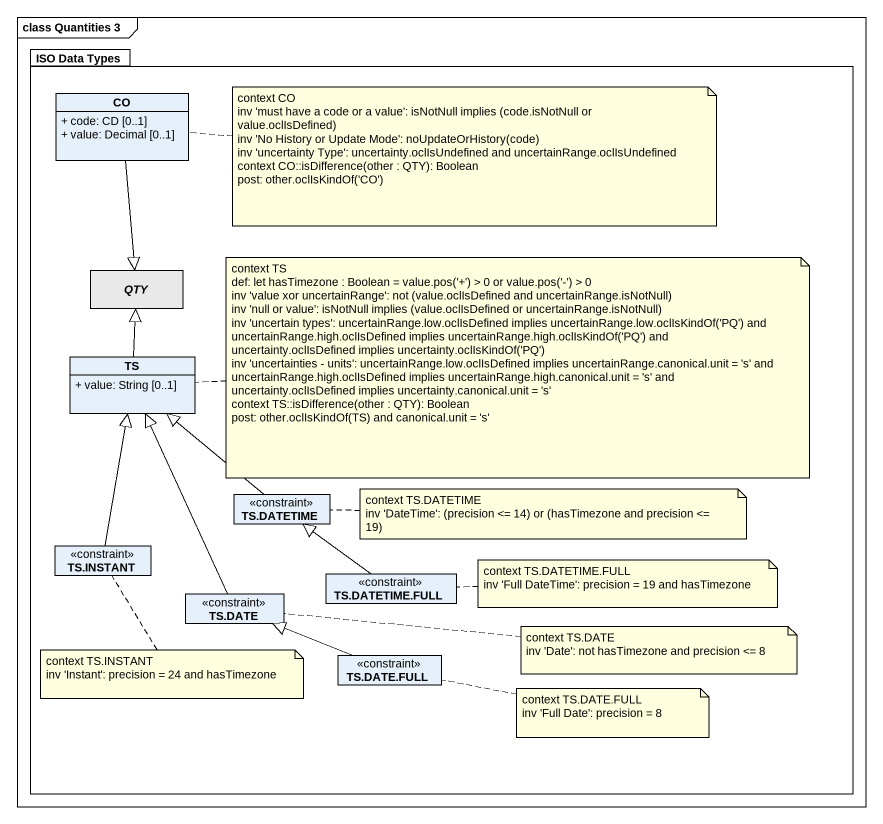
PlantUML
@startuml
mainframe class Quantities 3
hide circle
hide empty members
skinparam classAttributeIconSize 0
package "ISO Data Types" as ISO_Data_Types #FFFFFF {
  class CO {
    + code: CD [0..1]
    + value: Decimal [0..1]
  }
  abstract class QTY #E9E9E9
  class TS {
    + value: String [0..1]
  }
  class "TS.DATETIME" as TS_DATETIME <<constraint>>
  class "TS.INSTANT" as TS_INSTANT <<constraint>>
  class "TS.DATETIME.FULL" as TS_DATETIME_FULL <<constraint>>
  class "TS.DATE" as TS_DATE <<constraint>>
  class "TS.DATE.FULL" as TS_DATE_FULL <<constraint>>
}
CO --|> QTY
TS -up-|> QTY
TS_DATETIME -up-|> TS
TS_INSTANT -up-|> TS
TS_DATETIME_FULL -up-|> TS_DATETIME
TS_DATE -up-|> TS
TS_DATE_FULL -left-|> TS_DATE
note right of CO
  context CO
  inv 'must have a code or a value': isNotNull implies (code.isNotNull or value.oclIsDefined)
  inv 'No History or Update Mode': noUpdateOrHistory(code)
  inv 'uncertainty Type': uncertainty.oclIsUndefined and uncertainRange.oclIsUndefined
  context CO::isDifference(other : QTY): Boolean
  post: other.oclIsKindOf('CO')
end note
note right of TS
  context TS
  def: let hasTimezone : Boolean = value.pos('+') > 0 or value.pos('-') > 0
  inv 'value xor uncertainRange': not (value.oclIsDefined and uncertainRange.isNotNull)
  inv 'null or value': isNotNull implies (value.oclIsDefined or uncertainRange.isNotNull)
  inv 'uncertain types': uncertainRange.low.oclIsDefined implies uncertainRange.low.oclIsKindOf('PQ') and
  uncertainRange.high.oclIsDefined implies uncertainRange.high.oclIsKindOf('PQ') and
  uncertainty.oclIsDefined implies uncertainty.oclIsKindOf('PQ')
  inv 'uncertainties - units': uncertainRange.low.oclIsDefined implies uncertainRange.canonical.unit = 's' and
  uncertainRange.high.oclIsDefined implies uncertainRange.high.canonical.unit = 's' and
  uncertainty.oclIsDefined implies uncertainty.canonical.unit = 's'
  context TS::isDifference(other : QTY): Boolean
  post: other.oclIsKindOf(TS) and canonical.unit = 's'
end note
note right of TS_DATETIME
  context TS.DATETIME
  inv 'DateTime': (precision <= 14) or (hasTimezone and precision <= 19)
end note
note right of TS_DATETIME_FULL
  context TS.DATETIME.FULL
  inv 'Full DateTime': precision = 19 and hasTimezone
end note
note right of TS_DATE
  context TS.DATE
  inv 'Date': not hasTimezone and precision <= 8
end note
note bottom of TS_INSTANT
  context TS.INSTANT
  inv 'Instant': precision = 24 and hasTimezone
end note
note right of TS_DATE_FULL
  context TS.DATE.FULL
  inv 'Full Date': precision = 8
end note
@enduml
